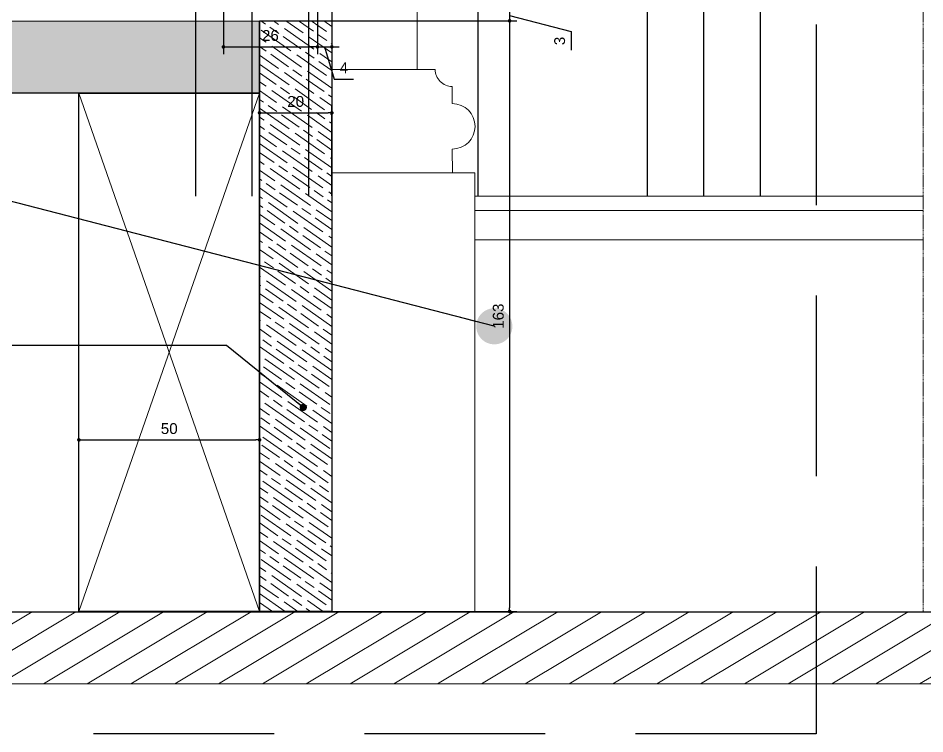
# Model space of a CAD drawing. Header units: inches. Extents: x 274057 to 444617, y 490067 to 635630.
# Drawn here: x 354044.7 to 354295.6, y 492060.9 to 492259 of the extents above; entities that cross this region are included whole.
import ezdxf

# ---------------------------------------------------------------- set-up
doc = ezdxf.new("R2010")
doc.units = ezdxf.units.IN
doc.header["$MEASUREMENT"] = 0
doc.linetypes.add('HIDDEN', pattern=[0.375, 0.25, -0.125])
for name, color, linetype, lineweight in [('CQ Architectural Window', 8, 'HIDDEN', 18), ('CQ Gypsum Hatch', 8, 'Continuous', 20), ('CQ Section Flooring fin.', 6, 'Continuous', 0), ('CQ Wood', 30, 'Continuous', 0), ('CQ wooh hatch', 8, 'HIDDEN', 18)]:
    doc.layers.add(name, color=color, linetype=linetype, lineweight=lineweight)
for name, color, linetype in [('CQ curtains and frames', 252, 'Continuous'), ('CQ Grg Gypsum', 41, 'Continuous'), ('CQ PANEL DIMENSION', 1, 'Continuous'), ('CQ Plaster', 1, 'Continuous'), ('CQ spot detail elevation', 1, 'Continuous'), ('CQ SPOT DETAILS', 40, 'Continuous'), ('CQ wall section', 5, 'Continuous'), ('CQ Wood plan', 23, 'Continuous'), ('CQ Wood Section', 60, 'Continuous'), ('CQ_callout', 34, 'Continuous'), ('WOOD 01', 34, 'Continuous')]:
    doc.layers.add(name, color=color, linetype=linetype)
doc.styles.get("Standard").update_dxf_attribs({"font": 'arial.ttf'})
doc.dimstyles.new('CQ 2', dxfattribs={"dimscale": 0.02, "dimtxt": 150, "dimasz": 50, "dimexe": 100, "dimexo": 0, "dimgap": 80, "dimtad": 1, "dimdec": 0, "dimzin": 0, "dimdsep": 46, "dimtxsty": 'Standard', "dimblk": 'DOT', "dimcen": 100, "dimclrd": 1, "dimclre": 1, "dimclrt": 3, "dimadec": 0, "dimazin": 0, "dimtfac": 1, "dimtdec": 0, "dimtofl": 0, "dimtmove": 0, "dimatfit": 3, "dimfxl": 1, "dimtolj": 1, "dimtzin": 0, "dimlwd": -1, "dimarcsym": 0})
doc.dimstyles.new('CQ 20', dxfattribs={"dimscale": 0.2, "dimtxt": 150, "dimasz": 100, "dimexe": 100, "dimexo": 20, "dimgap": 80, "dimtad": 1, "dimdec": 0, "dimzin": 0, "dimdsep": 46, "dimtxsty": 'Standard', "dimblk": 'DOT', "dimcen": 100, "dimclrd": 1, "dimclre": 1, "dimclrt": 3, "dimadec": 0, "dimazin": 0, "dimtfac": 1, "dimtdec": 0, "dimtofl": 0, "dimtmove": 0, "dimatfit": 3, "dimfxl": 1, "dimtolj": 1, "dimtzin": 0, "dimlwd": -1, "dimarcsym": 0})
doc.dimstyles.get("Standard").update_dxf_attribs({"dimtxt": 0.18, "dimasz": 0.18, "dimexe": 0.18, "dimexo": 0.0625, "dimgap": 0.09, "dimtad": 0, "dimtih": 1, "dimtoh": 1, "dimdec": 4, "dimzin": 0, "dimdsep": 46, "dimtxsty": 'Standard', "dimcen": 0.09, "dimadec": 0, "dimazin": 0, "dimtfac": 1, "dimtdec": 4, "dimtofl": 0, "dimtmove": 0, "dimatfit": 3, "dimfxl": 1, "dimtolj": 1, "dimtzin": 0, "dimarcsym": 0})

# ---------------------------------------------------------------- blocks, each defined once
blk = doc.blocks.new('ff-15 window')
at = {"layer": 'CQ Architectural Window', "elevation": -0.03}
blk.add_lwpolyline([(354831.91, 513252.52), (359931.91, 513252.52), (359931.91, 510602.52), (354831.91, 510602.52)], close=True, dxfattribs=at)
blk = doc.blocks.new('ff15 section c and d')
at = {"layer": 'CQ Gypsum Hatch'}
h = blk.add_hatch(dxfattribs=at)
h.set_pattern_fill('ANSI31', color=256, scale=50, angle=-13.971423)
h.paths.add_polyline_path([(351925.36, 516379.28), (358425.36, 516379.28), (358425.36, 516399.28), (351925.36, 516399.28)])
at = {"layer": 'CQ Section Flooring fin.'}
for p, q in [((358425.36, 516399.28, -0.03), (351925.36, 516399.28, -0.02)), ((358425.36, 516379.28, -0.03), (351925.36, 516379.28, -0.02))]:
    blk.add_line(p, q, dxfattribs=at)
blk = doc.blocks.new('_Dot')
at = {"color": 0, "linetype": 'ByBlock', "lineweight": -2}
blk.add_line((-0.5, 0), (-1, 0), dxfattribs=at)
at = {"color": 0, "linetype": 'ByBlock', "const_width": 0.5}
blk.add_lwpolyline([(-0.25, 0, 1), (0.25, 0, 1)], format="xyb", close=True, dxfattribs=at)
blk = doc.blocks.new('*D1290')
at = {"layer": 'CQ PANEL DIMENSION', "color": 1, "lineweight": -2, "transparency": 16777216}
for p, q in [((354281.45, 495194.74), (354806.32, 495194.74)), ((353585.88, 492094.74), (354806.32, 492094.74))]:
    blk.add_line(p, q, dxfattribs=at)
at = {"layer": 'CQ PANEL DIMENSION', "color": 1, "transparency": 16777216}
blk.add_line((354786.32, 495174.74), (354786.32, 492114.74), dxfattribs=at)
at = {"layer": 'Defpoints', "color": 0, "transparency": 16777216}
for p in [(354277.45, 495194.74, 0), (353581.88, 492094.74, 0), (354786.32, 492094.74)]:
    blk.add_point(p, dxfattribs=at)
at = {"layer": 'CQ PANEL DIMENSION', "color": 1, "transparency": 16777216, "xscale": 20, "yscale": 20, "zscale": 20}
for p, rotation in [((354786.32, 495194.74), 90), ((354786.32, 492094.74), 270)]:
    blk.add_blockref('_Dot', p, dxfattribs=dict(at, rotation=rotation))
at = {"layer": 'CQ PANEL DIMENSION', "color": 3, "transparency": 16777216, "insert": (354754.99, 493644.74), "char_height": 30, "attachment_point": 5, "rotation": 90}
blk.add_mtext('\\A1;3100', dxfattribs=at)
blk = doc.blocks.new('A$C655D42F9')
at = {"layer": 'CQ wooh hatch', "ltscale": 1000}
h = blk.add_hatch(dxfattribs=at)
h.set_pattern_fill('GOST_WOOD', color=256, angle=45, style=0)
h.set_pattern_definition([(135, (-364544.7726, -516355.894), (4.242640687, 4.242640687), [10, -2]), (135, (-364541.944, -516355.894), (4.242640687, 4.242640687), [6, -1.5, 3, -1.5]), (135, (-364538.4087, -516356.601), (4.242640687, 4.242640687), [10, -2])])
h.paths.add_polyline_path([(-2195.17, 163.39), (-1718.78, 163.39), (-1718.78, 143.39), (-2195.17, 143.39)])
at = {"layer": 'CQ wooh hatch'}
h = blk.add_hatch(dxfattribs=at)
h.set_pattern_fill('GOST_WOOD', color=256, angle=55, style=0)
h.set_pattern_definition([(145, (-364829.9975, -516399.342), (3.44145862, 4.914912266), [10, -2]), (145, (-364827.212, -516398.851), (3.44145862, 4.914912266), [6, -1.5, 3, -1.5]), (145, (-364823.6074, -516398.933), (3.44145862, 4.914912266), [10, -2])])
h.paths.add_polyline_path([(-1718.78, 0), (-1698.78, 0), (-1698.78, 163.45), (-1718.78, 163.45)])
at = {"layer": 'CQ Grg Gypsum', "elevation": 0}
blk.add_lwpolyline([(-1768.78, 143.39), (-1718.78, 143.39), (-1718.78, 0), (-1768.78, 0)], close=True, dxfattribs=at)
at = {"layer": 'CQ Wood'}
for p, q in [((-1768.78, 143.39, -0.13), (-1718.78, 0, 0.13)), ((-1718.78, 143.39, -0.13), (-1768.78, 0, 0))]:
    blk.add_line(p, q, dxfattribs=at)
at = {"layer": 'CQ Wood Section', "ltscale": 1000}
for points, elevation in [([(-2195.17, 163.39), (-1718.78, 163.45), (-1718.78, 143.39), (-2195.17, 143.39)], -0.13), ([(-1718.78, 163.45), (-1698.78, 163.45), (-1698.78, 0), (-1718.78, 0)], 0.13)]:
    blk.add_lwpolyline(points, close=True, dxfattribs=dict(at, elevation=elevation))
at = {"layer": 'WOOD 01', "lineweight": 0, "ltscale": 500}
blk.add_line((-1698.78, 121.42, 0.13), (-1659.18, 121.42, 0.13), dxfattribs=at)
at = {"layer": 'WOOD 01', "lineweight": 0, "ltscale": 500, "elevation": 0.13}
blk.add_lwpolyline([(-1698.78, 874.99), (-1675.18, 874.99), (-1675.18, 150), (-1698.78, 150)], close=True, dxfattribs=at)
blk.add_lwpolyline([(-1675.18, 150), (-1670.18, 150, 0.414214), (-1665.45, 145.27), (-1665.45, 140.55, -1), (-1665.45, 127.95), (-1665.4, 121.42)], format="xyb", dxfattribs=at)
blk.add_lwpolyline([(-1698.78, 121.42), (-1659.18, 121.42), (-1659.18, 0), (-1698.78, 0)], dxfattribs=at)
blk = doc.blocks.new('*D1810')
at = {"layer": 'CQ SPOT DETAILS', "color": 1, "lineweight": -2, "transparency": 16777216}
for p, q in [((354111.48, 492209.8), (354111.48, 492234.8)), ((354131.48, 492209.8), (354131.48, 492234.8))]:
    blk.add_line(p, q, dxfattribs=at)
at = {"layer": 'CQ SPOT DETAILS', "color": 1, "transparency": 16777216}
blk.add_line((354112.48, 492232.8), (354130.48, 492232.8), dxfattribs=at)
at = {"layer": 'Defpoints', "color": 0, "transparency": 16777216}
for p in [(354131.48, 492232.8), (354111.48, 492209.8), (354131.48, 492209.8, 0)]:
    blk.add_point(p, dxfattribs=at)
at = {"layer": 'CQ SPOT DETAILS', "color": 1, "transparency": 16777216, "rotation": 180}
blk.add_blockref('_Dot', (354111.48, 492232.8), dxfattribs=at)
at = {"layer": 'CQ SPOT DETAILS', "color": 1, "transparency": 16777216}
blk.add_blockref('_Dot', (354131.48, 492232.8), dxfattribs=at)
at = {"layer": 'CQ SPOT DETAILS', "color": 3, "transparency": 16777216, "insert": (354121.48, 492235.93), "char_height": 3, "attachment_point": 5}
blk.add_mtext('\\A1;20', dxfattribs=at)
blk = doc.blocks.new('*D1818')
at = {"layer": 'CQ SPOT DETAILS', "color": 1, "lineweight": -2, "transparency": 16777216}
for p, q in [((354061.48, 492142.27), (354061.48, 492144.27)), ((354111.48, 492142.27), (354111.48, 492144.27))]:
    blk.add_line(p, q, dxfattribs=at)
at = {"layer": 'CQ SPOT DETAILS', "color": 1, "transparency": 16777216}
blk.add_line((354062.48, 492142.27), (354110.48, 492142.27), dxfattribs=at)
at = {"layer": 'Defpoints', "color": 0, "transparency": 16777216}
for p in [(354061.48, 492142.27, -0.13), (354111.48, 492142.27, -0.13), (354111.48, 492142.27)]:
    blk.add_point(p, dxfattribs=at)
at = {"layer": 'CQ SPOT DETAILS', "color": 1, "transparency": 16777216, "rotation": 180}
blk.add_blockref('_Dot', (354061.48, 492142.27), dxfattribs=at)
at = {"layer": 'CQ SPOT DETAILS', "color": 1, "transparency": 16777216}
blk.add_blockref('_Dot', (354111.48, 492142.27), dxfattribs=at)
at = {"layer": 'CQ SPOT DETAILS', "color": 3, "transparency": 16777216, "insert": (354086.48, 492145.4), "char_height": 3, "attachment_point": 5}
blk.add_mtext('\\A1;50', dxfattribs=at)
blk = doc.blocks.new('*D1891')
at = {"layer": 'CQ SPOT DETAILS', "color": 1, "lineweight": -2, "transparency": 16777216}
for p, q in [((354101.48, 492261.25), (354101.48, 492249.04)), ((354127.48, 492261.25), (354127.48, 492249.04))]:
    blk.add_line(p, q, dxfattribs=at)
at = {"layer": 'CQ SPOT DETAILS', "color": 1, "transparency": 16777216}
blk.add_line((354102.48, 492251.04), (354126.48, 492251.04), dxfattribs=at)
at = {"layer": 'Defpoints', "color": 0, "transparency": 16777216}
for p in [(354101.48, 492261.25, -0.17), (354127.48, 492261.25, -0.17), (354127.48, 492251.04)]:
    blk.add_point(p, dxfattribs=at)
at = {"layer": 'CQ SPOT DETAILS', "color": 1, "transparency": 16777216, "rotation": 180}
blk.add_blockref('_Dot', (354101.48, 492251.04), dxfattribs=at)
at = {"layer": 'CQ SPOT DETAILS', "color": 1, "transparency": 16777216}
blk.add_blockref('_Dot', (354127.48, 492251.04), dxfattribs=at)
at = {"layer": 'CQ SPOT DETAILS', "color": 3, "transparency": 16777216, "insert": (354114.48, 492254.17), "char_height": 3, "attachment_point": 5}
blk.add_mtext('\\A1;26', dxfattribs=at)
blk = doc.blocks.new('*D1892')
at = {"layer": 'CQ SPOT DETAILS', "color": 1, "lineweight": -2, "transparency": 16777216}
for p, q in [((354131.48, 492265.25), (354131.48, 492249.04)), ((354127.48, 492261.25), (354127.48, 492249.04))]:
    blk.add_line(p, q, dxfattribs=at)
at = {"layer": 'CQ SPOT DETAILS', "color": 1, "transparency": 16777216}
for p, q in [((354126.48, 492251.04), (354125.48, 492251.04)), ((354127.48, 492251.04), (354131.48, 492251.04)), ((354129.48, 492251.04), (354132.15, 492242.14)), ((354132.48, 492251.04), (354133.48, 492251.04)), ((354132.15, 492242.14), (354137.43, 492242.14))]:
    blk.add_line(p, q, dxfattribs=at)
at = {"layer": 'Defpoints', "color": 0, "transparency": 16777216}
for p in [(354131.48, 492265.25, -0.17), (354127.48, 492261.25, -0.17), (354131.48, 492251.04)]:
    blk.add_point(p, dxfattribs=at)
at = {"layer": 'CQ SPOT DETAILS', "color": 1, "transparency": 16777216}
blk.add_blockref('_Dot', (354127.48, 492251.04), dxfattribs=at)
at = {"layer": 'CQ SPOT DETAILS', "color": 1, "transparency": 16777216, "rotation": 180}
blk.add_blockref('_Dot', (354131.48, 492251.04), dxfattribs=at)
at = {"layer": 'CQ SPOT DETAILS', "color": 3, "transparency": 16777216, "insert": (354134.79, 492245.24), "char_height": 3, "attachment_point": 5}
blk.add_mtext('\\A1;4', dxfattribs=at)
blk = doc.blocks.new('*D1952')
at = {"layer": 'CQ SPOT DETAILS', "color": 1, "lineweight": -2, "transparency": 16777216}
for p, q in [((354117.91, 492261.25), (354182.69, 492261.25)), ((354117.91, 492258.25), (354182.69, 492258.25))]:
    blk.add_line(p, q, dxfattribs=at)
at = {"layer": 'CQ SPOT DETAILS', "color": 1, "transparency": 16777216}
for p, q in [((354180.69, 492262.25), (354180.69, 492263.25)), ((354180.69, 492261.25), (354180.69, 492258.25)), ((354180.69, 492259.75), (354197.67, 492255.27)), ((354180.69, 492257.25), (354180.69, 492256.25)), ((354197.67, 492255.27), (354197.67, 492250.1))]:
    blk.add_line(p, q, dxfattribs=at)
at = {"layer": 'Defpoints', "color": 0, "transparency": 16777216}
for p in [(354117.91, 492261.25, -0.01), (354117.91, 492258.25, 0), (354180.69, 492258.25)]:
    blk.add_point(p, dxfattribs=at)
at = {"layer": 'CQ SPOT DETAILS', "color": 1, "transparency": 16777216}
for p, rotation in [((354180.69, 492261.25), 270), ((354180.69, 492258.25), 90)]:
    blk.add_blockref('_Dot', p, dxfattribs=dict(at, rotation=rotation))
at = {"layer": 'CQ SPOT DETAILS', "color": 3, "transparency": 16777216, "insert": (354194.54, 492252.68), "char_height": 3, "attachment_point": 5, "rotation": 90}
blk.add_mtext('\\A1;3', dxfattribs=at)
blk = doc.blocks.new('*D1953')
at = {"layer": 'CQ SPOT DETAILS', "color": 1, "lineweight": -2, "transparency": 16777216}
for p, q in [((354117.91, 492258.25), (354182.69, 492258.25)), ((354131.48, 492094.8), (354182.69, 492094.8))]:
    blk.add_line(p, q, dxfattribs=at)
at = {"layer": 'CQ SPOT DETAILS', "color": 1, "transparency": 16777216}
blk.add_line((354180.69, 492257.25), (354180.69, 492095.8), dxfattribs=at)
at = {"layer": 'Defpoints', "color": 0, "transparency": 16777216}
for p in [(354117.91, 492258.25, 0), (354131.48, 492094.8, 0), (354180.69, 492094.8)]:
    blk.add_point(p, dxfattribs=at)
at = {"layer": 'CQ SPOT DETAILS', "color": 1, "transparency": 16777216}
for p, rotation in [((354180.69, 492258.25), 90), ((354180.69, 492094.8), 270)]:
    blk.add_blockref('_Dot', p, dxfattribs=dict(at, rotation=rotation))
at = {"layer": 'CQ SPOT DETAILS', "color": 3, "transparency": 16777216, "insert": (354177.56, 492176.52), "char_height": 3, "attachment_point": 5, "rotation": 90}
blk.add_mtext('\\A1;163', dxfattribs=at)

msp = doc.modelspace()

# ---------------------------------------------------------------- hatches: boundary and pattern name
at = {"layer": 'CQ curtains and frames', "linetype": 'ByBlock', "ltscale": 200}
h = msp.add_hatch(dxfattribs=at)
h.set_pattern_fill('PLASTI,_O', color=256, scale=500, angle=90)
h.set_pattern_definition([(90, (0, -24304.54), (-125, 8e-15), []), (90, (-15.62, -24304.54), (-125, 8e-15), []), (90, (-31.25, -24304.54), (-125, 8e-15), []), (90, (-78.12, -24304.54), (-125, 8e-15), [])])
edge = h.paths.add_edge_path()
edge.add_line((359636.1, 493216.74), (359636.1, 494854.7))
edge.add_line((359636.1, 494854.7), (359615.1, 494884.7))
edge.add_line((359615.1, 494884.7), (359611.1, 494954.83))
edge.add_line((359611.1, 494954.83), (359625.1, 494974.87))
edge.add_line((359625.1, 494974.87), (359625.1, 494994.74))
edge.add_line((359625.1, 494994.74), (354065.1, 494994.8))
edge.add_line((354065.1, 494994.8), (354065.1, 494974.87))
edge.add_line((354065.1, 494974.87), (354069.1, 494974.87))
edge.add_line((354069.1, 494974.87), (354070.27, 494972.04))
edge.add_line((354070.27, 494972.04), (354073.1, 494970.87))
edge.add_line((354073.1, 494970.87), (354073.1, 494967.87))
edge.add_arc((354073.1, 494964.87), 3, 0, 90, ccw=False)
edge.add_line((354076.1, 494964.87), (354079.1, 494964.87))
edge.add_line((354079.1, 494964.87), (354079.1, 494924.7))
edge.add_line((354079.1, 494924.7), (354076.1, 494924.7))
edge.add_arc((354073.1, 494924.7), 3, 270, 360, ccw=False)
edge.add_line((354073.1, 494921.7), (354073.1, 494918.7))
edge.add_arc((354073.1, 494914.7), 4, 90, 180)
edge.add_line((354069.1, 494914.7), (354065.1, 494914.7))
edge.add_line((354065.1, 494914.7), (354065.1, 494894.7))
edge.add_line((354065.1, 494894.7), (354068.1, 494894.7))
edge.add_arc((354071.1, 494894.7), 3, 180, 270)
edge.add_line((354071.1, 494891.7), (354071.1, 494888.7))
edge.add_arc((354071.1, 494884.7), 4, -90, 90, ccw=False)
edge.add_line((354071.1, 494880.7), (354071.1, 494877.7))
edge.add_arc((354071.1, 494874.7), 3, 90, 180)
edge.add_line((354068.1, 494874.7), (354065.1, 494874.7))
edge.add_line((354065.1, 494874.7), (354065.1, 494853.37))
edge.add_line((354065.1, 494853.37), (354052.04, 494853.37))
edge.add_line((354052.04, 494853.37), (354069.17, 492209.77))
edge.add_line((354069.17, 492209.77), (354295.1, 492209.71))
edge.add_line((354295.1, 492209.71), (354295.1, 494744.74))
edge.add_line((354295.1, 494744.74), (359395.1, 494744.74))
edge.add_line((359395.1, 494744.74), (359394.66, 493216.74))
edge.add_line((359394.66, 493216.74), (359636.1, 493216.88))

# ---------------------------------------------------------------- linework, layer by layer
at = {"layer": 'CQ spot detail elevation', "color": 3, "linetype": 'HIDDEN', "ltscale": 200, "elevation": -0.09}
msp.add_lwpolyline([(353172.56, 495257.25), (354265.55, 495257.25), (354265.55, 492060.93), (353172.56, 492060.93)], close=True, dxfattribs=at)
at = {"layer": 'CQ Wood plan', "lineweight": 0}
for p, q in [((354171.09, 492209.74, 0), (354295.1, 492209.74, 0)), ((354171.09, 492205.74, 0), (354295.1, 492205.74, 0)), ((354171.09, 492197.67, 0), (354295.1, 492197.67, 0))]:
    msp.add_line(p, q, dxfattribs=at)

# ---------------------------------------------------------------- block references
at = {"layer": 'CQ curtains and frames'}
msp.add_blockref('ff-15 window', (-536.81, -18507.78, 0), dxfattribs=at)
at = {"layer": 'CQ Plaster'}
msp.add_blockref('A$C655D42F9', (355830.27, 492094.8, -0.13), dxfattribs=at)
at = {"layer": 'CQ wall section'}
msp.add_blockref('ff15 section c and d', (1669.74, -24304.54), dxfattribs=at)

# ---------------------------------------------------------------- dimensions: what is measured, and where the dimension line sits
at = {"layer": 'CQ PANEL DIMENSION'}
dim = msp.add_linear_dim(base=(354786.32, 492094.74), p1=(354277.45, 495194.74, 0), p2=(353581.88, 492094.74, 0), angle=90, dimstyle='CQ 20', override={"dimtmove": 1}, dxfattribs=at)
dim.commit()
dim.dimension.update_dxf_attribs({"geometry": '*D1290', "text_midpoint": (354754.99, 493644.74)})
at = {"layer": 'CQ SPOT DETAILS'}
dim = msp.add_linear_dim(base=(354131.48, 492251.04, -0.01), p1=(354127.48, 492261.25, -0.18), p2=(354131.48, 492265.25, -0.18), dimstyle='CQ 2', override={"dimtmove": 1}, dxfattribs=at)
dim.commit()
dim.dimension.update_dxf_attribs({"geometry": '*D1892', "text_midpoint": (354133.75, 492245.24, -0.01)})
dim = msp.add_linear_dim(base=(354127.48, 492251.04, -0.01), p1=(354101.48, 492261.25, -0.18), p2=(354127.48, 492261.25, -0.18), dimstyle='CQ 2', dxfattribs=at)
dim.commit()
dim.dimension.update_dxf_attribs({"geometry": '*D1891', "text_midpoint": (354114.48, 492254.17, -0.01)})
dim = msp.add_linear_dim(base=(354180.69, 492258.25), p1=(354117.91, 492261.25, -0.01), p2=(354117.91, 492258.25, 0), angle=90, dimstyle='CQ 2', override={"dimtmove": 1}, dxfattribs=at)
dim.commit()
dim.dimension.update_dxf_attribs({"geometry": '*D1952', "text_midpoint": (354197.67, 492253.67), "dimtype": 160})
dim = msp.add_linear_dim(base=(354180.69, 492094.8), p1=(354117.91, 492258.25, 0), p2=(354131.48, 492094.8, 0), angle=90, dimstyle='CQ 2', override={"dimtmove": 1}, dxfattribs=at)
dim.commit()
dim.dimension.update_dxf_attribs({"geometry": '*D1953', "text_midpoint": (354177.56, 492176.52)})
for base, p1, p2, picture, middle in [((354131.48, 492232.8, 0), (354111.48, 492209.8, 0), (354131.48, 492209.8, 0), '*D1810', (354121.48, 492235.93, 0)), ((354111.48, 492142.27, -0.13), (354061.48, 492142.27, -0.25), (354111.48, 492142.27, -0.25), '*D1818', (354086.48, 492145.4, -0.13))]:
    dim = msp.add_linear_dim(base=base, p1=p1, p2=p2, angle=180, dimstyle='CQ 2', dxfattribs=at)
    dim.commit()
    dim.dimension.update_dxf_attribs({"geometry": picture, "text_midpoint": middle})

# ---------------------------------------------------------------- leaders
at = {"layer": 'CQ SPOT DETAILS', "color": 1}
msp.add_leader([(354123.58, 492151.28, -0.03), (354102.34, 492168.4, -0.03), (354003.45, 492168.4, -0.03)], dimstyle='Standard', override={"dimasz": 2, "dimldrblk": 'Dot', "dimfxl": 0.1, "dimarcsym": 2}, dxfattribs=at)
at = {"layer": 'CQ_callout'}
msp.add_leader([(354176.45, 492173.72), (353221.29, 492420.3), (352897.22, 492420.3)], dimstyle='Standard', override={"dimasz": 10, "dimldrblk": 'Dot', "dimfxl": 0.1, "dimarcsym": 2}, dxfattribs=at)

doc.saveas('drawing.dxf')
